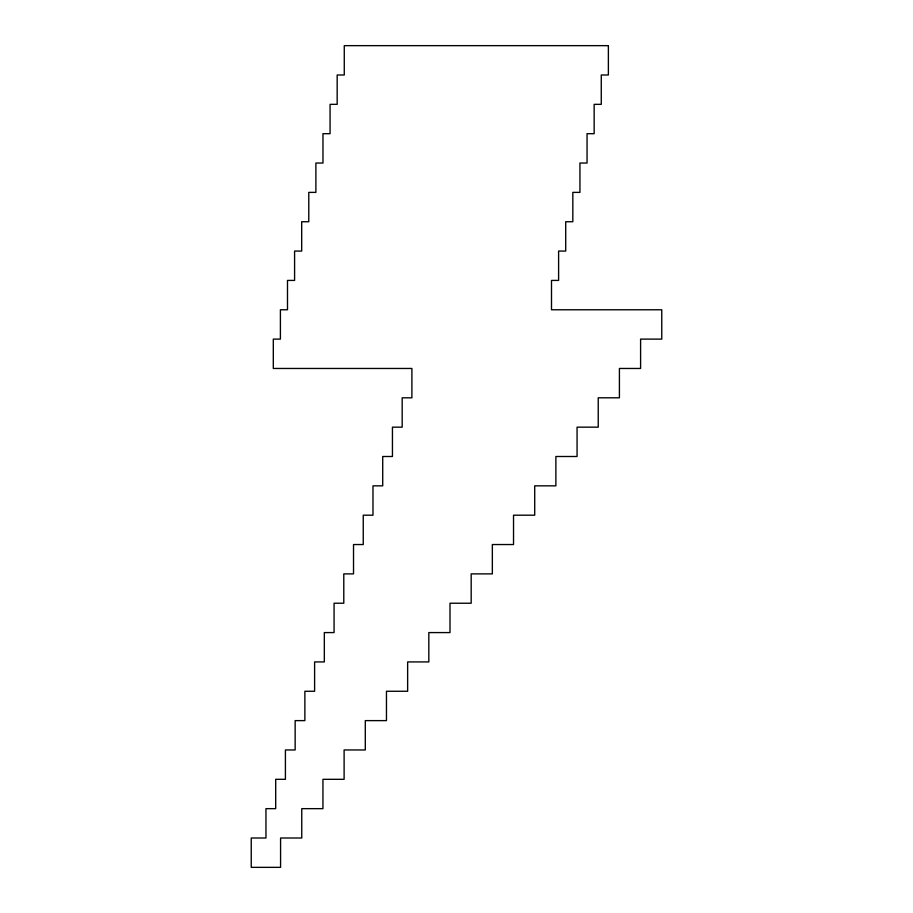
<?xml version="1.0" encoding="UTF-8"?>
<svg xmlns="http://www.w3.org/2000/svg" width="913" height="913" viewBox="0 0 913 913"><rect width="100%" height="100%" fill="white"/><g stroke="black" fill="none" stroke-linecap="round" stroke-linejoin="round"><path stroke-width="1.37" d="M608.378 45.65L344.269 45.65L344.269 74.992L337.171 74.992L337.171 104.344L330.072 104.344L330.072 133.686L322.974 133.686L322.974 163.039L315.887 163.039L315.887 192.381L308.788 192.381L308.788 221.733L301.689 221.733L301.689 251.075L294.591 251.075L294.591 280.417L287.492 280.417L287.492 309.769L280.405 309.769L280.405 339.111L273.307 339.111L273.307 368.464L411.9 368.464L411.9 397.806L402.177 397.806L402.177 427.158L392.442 427.158L392.442 456.5L382.718 456.5L382.718 485.842L372.983 485.842L372.983 515.194L363.248 515.194L363.248 544.536L353.525 544.536L353.525 573.889L343.79 573.889L343.79 603.231L334.067 603.231L334.067 632.583L324.332 632.583L324.332 661.925L314.608 661.925L314.608 691.267L304.874 691.267L304.874 720.619L295.15 720.619L295.15 749.961L285.415 749.961L285.415 779.314L275.692 779.314L275.692 808.656L265.957 808.656L265.957 838.008L251.235 838.008L251.235 867.35L280.576 867.35L280.576 838.008L301.758 838.008L301.758 808.656L322.94 808.656L322.94 779.314L344.11 779.314L344.11 749.961L365.291 749.961L365.291 720.619L386.461 720.619L386.461 691.267L407.643 691.267L407.643 661.925L428.825 661.925L428.825 632.583L449.995 632.583L449.995 603.231L471.176 603.231L471.176 573.889L492.347 573.889L492.347 544.536L513.528 544.536L513.528 515.194L534.71 515.194L534.71 485.842L555.88 485.842L555.88 456.5L577.062 456.5L577.062 427.158L598.232 427.158L598.232 397.806L619.413 397.806L619.413 368.464L640.595 368.464L640.595 339.111L661.765 339.111L661.765 309.769L551.498 309.769L551.498 280.417L558.608 280.417L558.608 251.075L565.718 251.075L565.718 221.733L572.828 221.733L572.828 192.381L579.938 192.381L579.938 163.039L587.048 163.039L587.048 133.686L594.158 133.686L594.158 104.344L601.268 104.344L601.268 74.992L608.378 74.992L608.378 45.65"/></g></svg>
